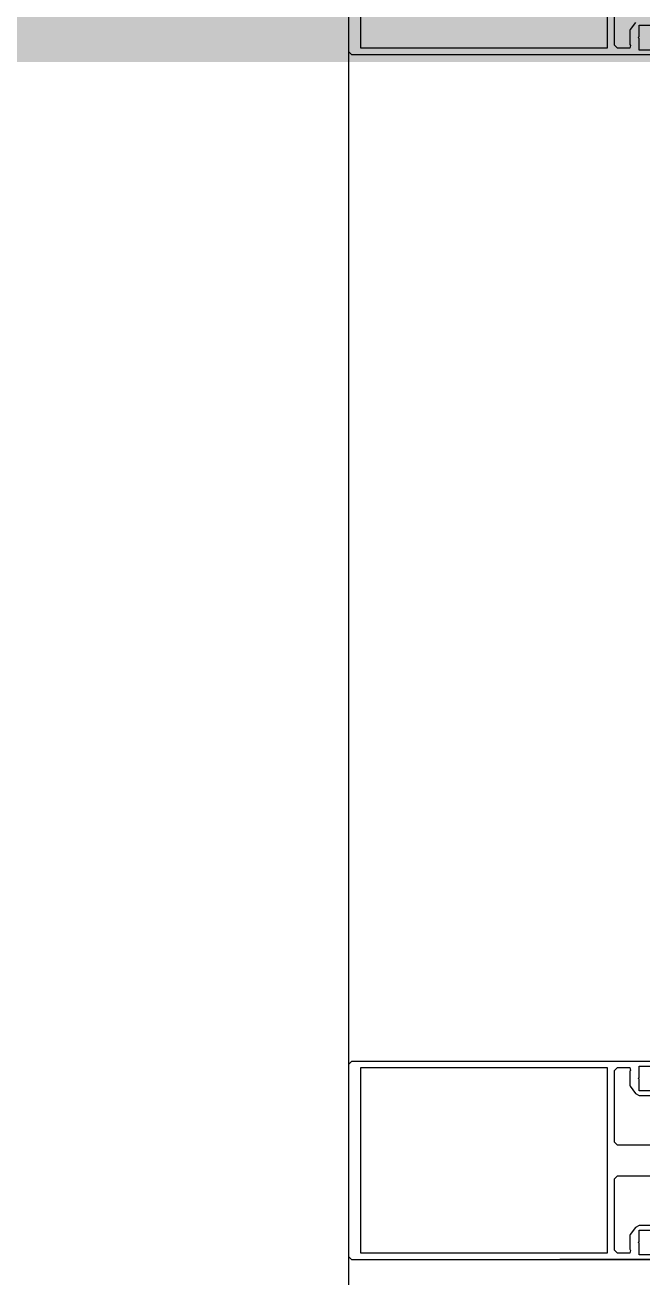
# Model space of a CAD drawing. Header units: millimetres. Extents: x 0 to 168960, y -92093 to 443706.
# Drawn here: x 30912.6 to 31112, y 112854.3 to 113259 of the extents above; entities that cross this region are included whole.
import ezdxf
from ezdxf.enums import TextEntityAlignment as Align

# ---------------------------------------------------------------- set-up
doc = ezdxf.new("R2018")
doc.units = ezdxf.units.MM
for name, color, linetype, lineweight in [('_0', 7, 'Continuous', 15), ('АР_Названия помещений', 124, 'Continuous', 5), ('АР_Номер помещения', 1, 'Continuous', 25), ('АР_Помещения_площадь', 19, 'Continuous', 9), ('Основная ГКЛ', 250, 'Continuous', 9)]:
    doc.layers.add(name, color=color, linetype=linetype, lineweight=lineweight)
doc.styles.add('ISOCPEUR', font='isocpeur.ttf', dxfattribs={"height": 174.9999999999999})
doc.styles.get("Standard").update_dxf_attribs({"font": 'arial.ttf'})

# ---------------------------------------------------------------- blocks, each defined once
blk = doc.blocks.new('*U291')
at = {"color": 8, "style": 'ISOCPEUR', "width": 0.7, "flags": 1}
blk.add_attdef('КАТЕГОРИЯ', (-499.1655280450395, -2092.186355050572), '', height=250, dxfattribs=at)
at = {"layer": 'АР_Номер помещения', "color": 8, "style": 'ISOCPEUR', "width": 0.7}
blk.add_attdef('НОМЕР_ПОМЕЩЕНИЯ', text='', height=300, dxfattribs=at).set_placement((-12939.95741051767, 2669.743314099231), align=Align.MIDDLE_CENTER)
at = {"layer": 'АР_Помещения_площадь', "color": 8, "style": 'ISOCPEUR', "width": 0.7}
blk.add_attdef('ПЛОЩАДЬ_ПОМЕЩЕНИЯ', text='', height=200, dxfattribs=at).set_placement((-4655.071252544483, 1558.158826242214), align=Align.MIDDLE_RIGHT)
at = {"layer": 'АР_Помещения_площадь', "color": 8, "lineweight": 30, "width": 0.7, "flags": 104}
blk.add_attdef('ИМЯ_ПОМЕЩЕНИЯ', text='', height=100, dxfattribs=at).set_placement((157.6277002443094, 1217.141369806137), align=Align.MIDDLE_CENTER)
blk = doc.blocks.new('*U289')
at = {"color": 8, "style": 'ISOCPEUR', "width": 0.7, "flags": 1}
blk.add_attdef('КАТЕГОРИЯ', (-499.1655280450395, -2092.186355050572), '', height=250, dxfattribs=at)
at = {"layer": 'АР_Номер помещения', "color": 8, "style": 'ISOCPEUR', "width": 0.7}
blk.add_attdef('НОМЕР_ПОМЕЩЕНИЯ', text='', height=300, dxfattribs=at).set_placement((-19098.69193011436, 1732.73114889554), align=Align.MIDDLE_CENTER)
at = {"layer": 'АР_Помещения_площадь', "color": 8, "lineweight": 30, "width": 0.7, "flags": 104}
blk.add_attdef('ИМЯ_ПОМЕЩЕНИЯ', text='', height=100, dxfattribs=at).set_placement((157.6277002443094, 1217.141369806137), align=Align.MIDDLE_CENTER)
at = {"layer": 'АР_Помещения_площадь', "color": 8, "style": 'ISOCPEUR', "width": 0.7}
blk.add_attdef('ПЛОЩАДЬ_ПОМЕЩЕНИЯ', text='', height=200, dxfattribs=at).set_placement((-16823.80577213826, 938.1588262422138), align=Align.MIDDLE_RIGHT)
blk = doc.blocks.new('*U417')
at = {"layer": 'Основная ГКЛ', "color": 8, "ltscale": 5}
blk.add_line((1684.490285749733, 5.587375005584084e-09), (1684.490285749733, -99.99999999441266), dxfattribs=at)
blk = doc.blocks.new('*U418')
at = {"color": 8}
blk.add_line((390.457543615911, -0.0001076633101321223), (63.01279775233706, -7.457856554538012e-11), dxfattribs=at)
at = {"color": 8, "lineweight": 0, "ltscale": 100, "transparency": 33554687}
for points in [[(1.463009353377856, -99.00099708653579), (1.463009353377856, -94.00219575699884), (5.242636221810244, -94.00219575699884), (5.486471114039887, -93.63644341865438), (5.852223452355247, -94.00219575699884), (9.50993287464371, -94.00219575699884), (9.50993287464371, -99.00099708653579)], [(10.9730042409501, -99.97639866839745), (10.9730042409501, -94.00219575699884), (10.36335499741836, -92.78295928290754), (8.046861508337315, -91.07605302435695), (7.803026616107672, -90.95413557824213), (3.291895070986357, -90.95413557824213), (2.926080719742458, -91.19797047047177), (2.072658596909605, -90.95413557824213), (2.072658596909605, -86.93067381762376), (3.048060178756714, -85.95533424870519), (26.01986574922921, -85.95533424870519), (26.99526733113453, -86.93067381762376), (26.99526733113453, -116.6797089155589)], [(36.99286999017932, -116.6797089155589), (36.99286999017932, -86.93067381762376), (37.96827157202642, -85.95533424870519), (61.06199458864285, -85.95533424870519), (62.03739617048996, -86.93067381762376), (62.03739617048996, -90.95413557824213), (61.06199458864285, -91.19797047047177), (60.8181596964132, -90.95413557824213), (56.18511070520617, -90.95413557824213), (56.06319325912045, -91.07605302435695), (53.62478232383728, -92.78295928290754), (53.01513308036374, -94.00219575699884), (53.01513308036374, -99.97639866839745)], [(54.47820444667013, -99.00099708653579), (54.47820444667013, -94.00219575699884), (58.25783131504431, -94.00219575699884), (58.50166620727396, -93.63644341865438), (58.86741854564752, -94.00219575699884), (62.52506595494924, -94.00219575699884), (62.52506595494924, -99.00099708653579)], [(63.98813732125564, -99.97639866839745), (63.98813732125564, -0.9754015818616608), (63.01279775233706, 0), (0.9753395689185709, 0), (0, -0.9754015818616608), (0, -99.97639866839745)], [(399.8455590444108, -92.7830669461431), (397.5290655553298, -91.0761606875925), (397.2852306631002, -90.95424324147768), (392.7740991179788, -90.95424324147768), (392.4082847667349, -91.19807813370733), (391.5548626439021, -90.95424324147768), (391.5548626439021, -86.93078148085931), (392.5302642257492, -85.95544191194074), (415.5020697962217, -85.95544191194074)], [(452.4950017993295, -0.0001076632355535567), (390.457543615911, -0.0001076632355535567), (389.4822040469925, -0.9755092450972144), (389.4822040469925, -99.976506331633), (391.5548626439021, -99.976506331633), (392.0425324283614, -99.48883654717372), (392.0425324283614, -99.00110474977134), (390.9452134003703, -99.00110474977134), (390.9452134003703, -94.0023034202344), (394.7248402688027, -94.0023034202344), (394.9686751610324, -93.63655108188993), (395.3344274993477, -94.0023034202344), (398.9921369216362, -94.0023034202344), (398.9921369216362, -99.00110474977134), (398.0167353397891, -99.00110474977134), (398.0167353397891, -99.48883654717372), (398.5044051242484, -99.976506331633), (400.4552082879426, -99.976506331633)]]:
    blk.add_lwpolyline(points, dxfattribs=at)
for points in [[(2.072658596909605, -4.023461760618375), (62.03739617048996, -4.023461760618375), (62.03739617048996, -83.6387787466374), (2.072658596909605, -83.6387787466374)], [(391.5548626439021, -4.023569423853928), (451.5196002174824, -4.023569423853928), (451.5196002174824, -83.63888640987295), (391.5548626439021, -83.63888640987295)]]:
    blk.add_lwpolyline(points, close=True, dxfattribs=at)
blk = doc.blocks.new('*U276')
at = {"color": 8, "style": 'ISOCPEUR', "width": 0.7, "flags": 1}
blk.add_attdef('КАТЕГОРИЯ', (-499.1655280450395, -2092.186355050572), '', height=250, dxfattribs=at)
at = {"layer": 'АР_Номер помещения', "color": 8, "style": 'ISOCPEUR', "width": 0.7}
blk.add_attdef('НОМЕР_ПОМЕЩЕНИЯ', text='', height=300, dxfattribs=at).set_placement((-21636.16168307585, 2825.279725152441), align=Align.MIDDLE_CENTER)
at = {"layer": 'АР_Помещения_площадь', "color": 8, "style": 'ISOCPEUR', "width": 0.7}
blk.add_attdef('ПЛОЩАДЬ_ПОМЕЩЕНИЯ', text='', height=200, dxfattribs=at).set_placement((-21058.55329379328, 2318.693111775092), align=Align.MIDDLE_RIGHT)
at = {"layer": 'АР_Помещения_площадь', "color": 8, "lineweight": 30, "width": 0.7, "flags": 104}
blk.add_attdef('ИМЯ_ПОМЕЩЕНИЯ', text='', height=100, dxfattribs=at).set_placement((157.6277002443094, 1217.141369806137), align=Align.MIDDLE_CENTER)
blk = doc.blocks.new('*U277')
at = {"color": 8, "style": 'ISOCPEUR', "width": 0.7, "flags": 1}
blk.add_attdef('КАТЕГОРИЯ', (-499.1655280450395, -2092.186355050572), '', height=250, dxfattribs=at)
at = {"layer": 'АР_Номер помещения', "color": 8, "style": 'ISOCPEUR', "width": 0.7}
blk.add_attdef('НОМЕР_ПОМЕЩЕНИЯ', text='', height=300, dxfattribs=at).set_placement((-20320.12061826884, 1345.895347287742), align=Align.MIDDLE_CENTER)
at = {"layer": 'АР_Помещения_площадь', "color": 8, "style": 'ISOCPEUR', "width": 0.7}
blk.add_attdef('ПЛОЩАДЬ_ПОМЕЩЕНИЯ', text='', height=200, dxfattribs=at).set_placement((-20175.50514373665, 5217.060072701321), align=Align.MIDDLE_RIGHT)
at = {"layer": 'АР_Помещения_площадь', "color": 8, "lineweight": 30, "width": 0.7, "flags": 104}
blk.add_attdef('ИМЯ_ПОМЕЩЕНИЯ', text='', height=100, dxfattribs=at).set_placement((157.6277002443094, 1217.141369806137), align=Align.MIDDLE_CENTER)
blk = doc.blocks.new('*U278')
at = {"color": 8, "style": 'ISOCPEUR', "width": 0.7, "flags": 1}
blk.add_attdef('КАТЕГОРИЯ', (-499.1655280450395, -2092.186355050572), '', height=250, dxfattribs=at)
at = {"layer": 'АР_Номер помещения', "color": 8, "style": 'ISOCPEUR', "width": 0.7}
blk.add_attdef('НОМЕР_ПОМЕЩЕНИЯ', text='', height=300, dxfattribs=at).set_placement((-20312.9678235531, 7008.414105824379), align=Align.MIDDLE_CENTER)
at = {"layer": 'АР_Помещения_площадь', "color": 8, "style": 'ISOCPEUR', "width": 0.7}
blk.add_attdef('ПЛОЩАДЬ_ПОМЕЩЕНИЯ', text='', height=200, dxfattribs=at).set_placement((-21305.28123428075, 8021.418026879312), align=Align.MIDDLE_RIGHT)
at = {"layer": 'АР_Помещения_площадь', "color": 8, "lineweight": 30, "width": 0.7, "flags": 104}
blk.add_attdef('ИМЯ_ПОМЕЩЕНИЯ', text='', height=100, dxfattribs=at).set_placement((157.6277002443094, 1217.141369806137), align=Align.MIDDLE_CENTER)
blk = doc.blocks.new('*U376')
at = {"color": 8, "style": 'ISOCPEUR', "width": 0.7, "flags": 1}
blk.add_attdef('КАТЕГОРИЯ', (-499.1655280450395, -2092.186355050572), '', height=250, dxfattribs=at)
at = {"layer": 'АР_Номер помещения', "color": 8, "style": 'ISOCPEUR', "width": 0.7}
blk.add_attdef('НОМЕР_ПОМЕЩЕНИЯ', text='', height=300, dxfattribs=at).set_placement((-26406.12455181633, 7422.624022605474), align=Align.MIDDLE_CENTER)
at = {"layer": 'АР_Помещения_площадь', "color": 8, "style": 'ISOCPEUR', "width": 0.7}
blk.add_attdef('ПЛОЩАДЬ_ПОМЕЩЕНИЯ', text='', height=200, dxfattribs=at).set_placement((-26002.62803419863, 8281.832352859767), align=Align.MIDDLE_RIGHT)
at = {"layer": 'АР_Помещения_площадь', "color": 8, "lineweight": 30, "width": 0.7, "flags": 104}
blk.add_attdef('ИМЯ_ПОМЕЩЕНИЯ', text='', height=100, dxfattribs=at).set_placement((157.6277002443094, 1217.141369806137), align=Align.MIDDLE_CENTER)

msp = doc.modelspace()

# ---------------------------------------------------------------- linework, layer by layer
at = {"layer": '_0'}
msp.add_lwpolyline([(12391.28080220701, 113721.7932528815), (12391.28080220701, 119721.7932528815), (19461.28080220678, 119721.7932528815), (19461.28080220701, 114259.7052019064), (19161.28080220701, 114255.5894117795), (19161.28080220701, 113408.5587257966), (22533.69529680278, 113408.5587257966), (22533.69529680278, 113311.5117804692), (26563.52018208982, 113311.5117804693), (26563.52018208982, 114231.5117804693), (28263.52018208988, 114231.5117804693), (28263.52018208982, 113311.5117804693), (31017.15376907399, 113313.43411659), (31017.15351762987, 110706.434266649), (22591.28080220694, 110706.434266649), (22591.28080220694, 110805.8373518153), (11791.28080220701, 110803.43411659), (11791.28080220683, 113721.7932528815)], close=True, dxfattribs=at)

# ---------------------------------------------------------------- block references
ref = msp.add_blockref('*U376', (50201.22376377178, 200400.5199527428), dxfattribs=at)
lines = msp.add_mtext('\\W0.8000;Кабинет иностранного языка с возможностью\\P деления трансформируемой перегородкой на два\\P помещения (начальная школа)', dxfattribs={"layer": 'АР_Названия помещений', "color": 8, "insert": (27156.09383317549, 205742.2863080227), "char_height": 12899.00702618014, "width": 1974.984250996051, "attachment_point": 1})
ref.add_attrib('ИМЯ_ПОМЕЩЕНИЯ', '', (27156.09383317549, 205742.2863080227), dxfattribs={"flags": 104}).embed_mtext(lines)
ref = msp.add_blockref('*U291', (40137.89236355585, 140089.4304494441), dxfattribs=at)
lines = msp.add_mtext('\\W0.8000;Информационный\\Pбиблиотечный центр с зонами для индивидуальных и\\Pгрупповых занятий, медиатеки, центра детских\\Pинициатив', dxfattribs={"layer": 'АР_Названия помещений', "color": 8, "insert": (27266.33900274482, 142924.7961707361), "char_height": 10235.71028018919, "width": 1779.628549205147, "attachment_point": 1})
ref.add_attrib('ИМЯ_ПОМЕЩЕНИЯ', '', (27266.33900274482, 142924.7961707361), dxfattribs={"flags": 104}).embed_mtext(lines)
ref = msp.add_blockref('*U289', (34536.62688314961, 140089.4304494441), dxfattribs=at)
lines = msp.add_mtext('\\W0.8000;Информационный\\Pбиблиотечный центр (хранение (закрытый фонд) и выдачи книг)', dxfattribs={"layer": 'АР_Названия помещений', "color": 8, "insert": (15339.17925367202, 142409.8328182567), "char_height": 5167.036370178117, "width": 1779.628549205147, "attachment_point": 1})
ref.add_attrib('ИМЯ_ПОМЕЩЕНИЯ', '', (15339.17925367202, 142409.8328182567), dxfattribs={"flags": 104}).embed_mtext(lines)
ref = msp.add_blockref('*U278', (47730.90277659125, 112312.6696398946), dxfattribs=at)
lines = msp.add_mtext('\\W0.8000;Лестничная клетка', dxfattribs={"layer": 'АР_Названия помещений', "color": 8, "insert": (26771.52226411243, 115384.8971264781), "char_height": 1807.932503779579, "width": 1779.628549205147, "attachment_point": 1})
ref.add_attrib('ИМЯ_ПОМЕЩЕНИЯ', '', (26771.52226411243, 115384.8971264781), dxfattribs={"flags": 104}).embed_mtext(lines)
ref = msp.add_blockref('*U277', (44912.19547353854, 114166.7183374479), dxfattribs=at)
lines = msp.add_mtext('\\W0.8000;Санузлы для девочек', dxfattribs={"layer": 'АР_Названия помещений', "color": 8, "insert": (24222.85548384412, 117160.8270977205), "char_height": 1807.932503779579, "width": 1779.628549205147, "attachment_point": 1})
ref.add_attrib('ИМЯ_ПОМЕЩЕНИЯ', '', (24222.85548384412, 117160.8270977205), dxfattribs={"flags": 104}).embed_mtext(lines)
ref = msp.add_blockref('*U276', (43518.81900071073, 111412.6696398946), dxfattribs=at)
lines = msp.add_mtext('\\W0.8000;Санузел персонала', dxfattribs={"layer": 'АР_Названия помещений', "color": 8, "insert": (22488.6788550021, 115056.5538378563), "char_height": 1807.932503779579, "width": 1779.628549205147, "attachment_point": 1})
ref.add_attrib('ИМЯ_ПОМЕЩЕНИЯ', '', (22488.6788550021, 115056.5538378563), dxfattribs={"flags": 104}).embed_mtext(lines)
at = {"layer": '_0', "lineweight": 0, "rotation": 90}
msp.add_blockref('*U418', (31017.15372533695, 112859.9637752217), dxfattribs=at)
at = {"layer": '_0', "linetype": 'ByBlock', "xscale": -1, "rotation": 270}
msp.add_blockref('*U417', (31185.40887186765, 111175.473489472), dxfattribs=at)

doc.saveas('drawing.dxf')
